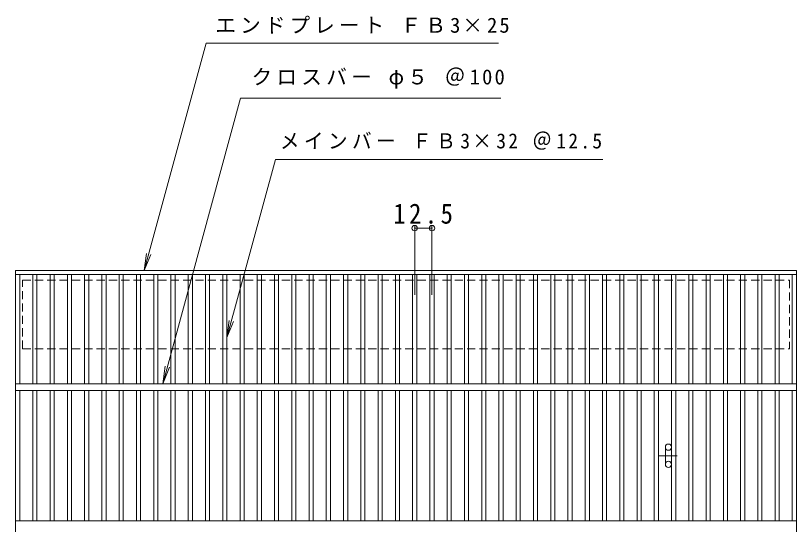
# Model space of a CAD drawing. Units: millimetres, scale not verified. Extents: x -677 to 915, y -682 to 580.
# Drawn here: x -675 to -106, y 209 to 580 of the extents above; entities that cross this region are included whole.
import ezdxf

# ---------------------------------------------------------------- set-up
doc = ezdxf.new("R2010")
doc.units = ezdxf.units.MM
doc.header["$LTSCALE"] = 5
doc.header["$PDMODE"] = 32
doc.header["$PDSIZE"] = 4
doc.linetypes.add('DASHED1', pattern=[1.8, 1.2, -0.6])
for name, color, linetype, lineweight in [('A-2_蓋', 3, 'Continuous', 9), ('A-3_受枠', 4, 'Continuous', 9), ('A-4_寸法', 7, 'Continuous', 9), ('A-5_仕様文', 7, 'Continuous', 9)]:
    doc.layers.add(name, color=color, linetype=linetype, lineweight=lineweight)
doc.styles.add('ＭＳ ゴシック', font='')
doc.styles.get('ＭＳ ゴシック').set_extended_font_data('MS Gothic')

msp = doc.modelspace()

# ---------------------------------------------------------------- linework, layer by layer
at = {"layer": 'A-2_蓋'}
for p, q in [((-675.405, 394.067), (-106.405, 394.067)), ((-675.405, -175.933), (-675.405, 394.067)), ((-106.405, 394.067), (-106.405, -175.933)), ((-675.405, 391.068), (-106.405, 391.068)), ((-672.405, 311.567), (-672.405, 391.068)), ((-662.825, 391.068), (-662.825, 311.567)), ((-659.825, 391.068), (-659.825, 311.567)), ((-650.245, 391.068), (-650.245, 311.567)), ((-647.245, 391.068), (-647.245, 311.567)), ((-637.665, 391.068), (-637.665, 311.567)), ((-634.665, 391.068), (-634.665, 311.567)), ((-625.085, 391.068), (-625.085, 311.567)), ((-622.085, 391.068), (-622.085, 311.567)), ((-612.505, 391.068), (-612.505, 311.567)), ((-609.506, 391.068), (-609.506, 311.567)), ((-599.926, 391.068), (-599.926, 311.567)), ((-596.926, 391.068), (-596.926, 311.567)), ((-587.345, 391.068), (-587.345, 311.567)), ((-584.345, 391.068), (-584.345, 311.567)), ((-574.765, 391.068), (-574.765, 311.567)), ((-571.765, 391.068), (-571.765, 311.567)), ((-562.185, 391.068), (-562.185, 311.567)), ((-559.185, 391.068), (-559.185, 311.567)), ((-549.605, 391.068), (-549.605, 311.567)), ((-546.605, 391.068), (-546.605, 311.567)), ((-537.025, 391.068), (-537.025, 311.567)), ((-534.025, 391.068), (-534.025, 311.567)), ((-524.445, 391.068), (-524.445, 311.567)), ((-521.445, 391.068), (-521.445, 311.567)), ((-511.865, 391.068), (-511.865, 311.567)), ((-508.865, 391.068), (-508.865, 311.567)), ((-499.286, 391.068), (-499.286, 311.567)), ((-496.285, 391.068), (-496.285, 311.567)), ((-486.705, 391.068), (-486.705, 311.567)), ((-483.705, 391.068), (-483.705, 311.567)), ((-474.125, 391.068), (-474.125, 311.567)), ((-471.125, 391.068), (-471.125, 311.567)), ((-461.545, 391.068), (-461.545, 311.567)), ((-458.545, 391.068), (-458.545, 311.567)), ((-448.965, 391.068), (-448.965, 311.567)), ((-445.965, 391.068), (-445.965, 311.567)), ((-436.385, 391.068), (-436.385, 311.567)), ((-433.385, 391.068), (-433.385, 311.567)), ((-423.805, 391.068), (-423.805, 311.567)), ((-420.805, 391.068), (-420.805, 311.567)), ((-411.225, 391.068), (-411.225, 311.567)), ((-408.225, 391.068), (-408.225, 311.567)), ((-398.645, 391.068), (-398.645, 311.567)), ((-395.645, 391.068), (-395.645, 311.567)), ((-386.065, 391.068), (-386.065, 311.567)), ((-383.065, 391.068), (-383.065, 311.567)), ((-373.485, 391.068), (-373.485, 311.567)), ((-370.485, 391.068), (-370.485, 311.567)), ((-360.905, 391.068), (-360.905, 311.567)), ((-357.905, 391.068), (-357.905, 311.567)), ((-348.325, 391.068), (-348.325, 311.567)), ((-345.325, 391.068), (-345.325, 311.567)), ((-335.745, 391.068), (-335.745, 311.567)), ((-332.745, 391.068), (-332.745, 311.567)), ((-323.165, 391.068), (-323.165, 311.567)), ((-320.165, 391.068), (-320.165, 311.567)), ((-310.585, 391.068), (-310.585, 311.567)), ((-307.585, 391.068), (-307.585, 311.567)), ((-298.005, 391.068), (-298.005, 311.567)), ((-295.005, 391.068), (-295.005, 311.567)), ((-285.425, 391.068), (-285.425, 311.567)), ((-282.425, 391.068), (-282.425, 311.567)), ((-272.845, 391.068), (-272.845, 311.567)), ((-269.845, 391.068), (-269.845, 311.567)), ((-260.265, 391.068), (-260.265, 311.567)), ((-257.265, 391.068), (-257.265, 311.567)), ((-247.686, 391.068), (-247.686, 311.567)), ((-244.685, 391.068), (-244.685, 311.567)), ((-235.106, 391.068), (-235.106, 311.567)), ((-232.105, 391.068), (-232.105, 311.567)), ((-222.526, 391.068), (-222.526, 311.567)), ((-219.526, 391.068), (-219.526, 311.567)), ((-209.946, 391.068), (-209.946, 311.567)), ((-206.946, 391.068), (-206.946, 311.567)), ((-197.366, 391.068), (-197.366, 311.567)), ((-194.366, 391.068), (-194.366, 311.567)), ((-184.786, 391.068), (-184.786, 311.567)), ((-181.786, 391.068), (-181.786, 311.567)), ((-172.206, 391.068), (-172.206, 311.567)), ((-169.206, 391.068), (-169.206, 311.567)), ((-159.626, 391.068), (-159.626, 311.567)), ((-156.626, 391.068), (-156.626, 311.567)), ((-147.046, 391.068), (-147.046, 311.567)), ((-144.046, 391.068), (-144.046, 311.567)), ((-134.466, 391.068), (-134.466, 311.567)), ((-131.466, 391.068), (-131.466, 311.567)), ((-121.886, 391.068), (-121.886, 311.567)), ((-118.886, 391.068), (-118.886, 311.567)), ((-109.405, 391.068), (-109.405, 311.567)), ((-675.405, 311.567), (-106.405, 311.567)), ((-675.405, 306.568), (-106.405, 306.568)), ((-672.405, 211.568), (-672.405, 306.568)), ((-662.825, 306.568), (-662.825, 211.568)), ((-659.825, 306.568), (-659.825, 211.568)), ((-650.245, 306.568), (-650.245, 211.568)), ((-647.245, 306.568), (-647.245, 211.568)), ((-637.665, 306.568), (-637.665, 211.568)), ((-634.665, 306.568), (-634.665, 211.568)), ((-625.085, 306.568), (-625.085, 211.568)), ((-622.085, 306.568), (-622.085, 211.568)), ((-612.505, 306.568), (-612.505, 211.568)), ((-609.506, 306.568), (-609.506, 211.568)), ((-599.926, 306.568), (-599.926, 211.568)), ((-596.926, 306.568), (-596.926, 211.568)), ((-587.345, 306.568), (-587.345, 211.568)), ((-584.345, 306.568), (-584.345, 211.568)), ((-574.765, 306.568), (-574.765, 211.568)), ((-571.765, 306.568), (-571.765, 211.568)), ((-562.185, 306.568), (-562.185, 211.568)), ((-559.185, 306.568), (-559.185, 211.568)), ((-549.605, 306.568), (-549.605, 211.568)), ((-546.605, 306.568), (-546.605, 211.568)), ((-537.025, 306.568), (-537.025, 211.568)), ((-534.025, 306.568), (-534.025, 211.568)), ((-524.445, 306.568), (-524.445, 211.568)), ((-521.445, 306.568), (-521.445, 211.568)), ((-511.865, 306.568), (-511.865, 211.568)), ((-508.865, 306.568), (-508.865, 211.568)), ((-499.286, 306.568), (-499.286, 211.568)), ((-496.285, 306.568), (-496.285, 211.568)), ((-486.705, 306.568), (-486.705, 211.568)), ((-483.705, 306.568), (-483.705, 211.568)), ((-474.125, 306.568), (-474.125, 211.568)), ((-471.125, 306.568), (-471.125, 211.568)), ((-461.545, 306.568), (-461.545, 211.568)), ((-458.545, 306.568), (-458.545, 211.568)), ((-448.965, 306.568), (-448.965, 211.568)), ((-445.965, 306.568), (-445.965, 211.568)), ((-436.385, 306.568), (-436.385, 211.568)), ((-433.385, 306.568), (-433.385, 211.568)), ((-423.805, 306.568), (-423.805, 211.568)), ((-420.805, 306.568), (-420.805, 211.568)), ((-411.225, 306.568), (-411.225, 211.568)), ((-408.225, 306.568), (-408.225, 211.568)), ((-398.645, 306.568), (-398.645, 211.568)), ((-395.645, 306.568), (-395.645, 211.568)), ((-386.065, 306.568), (-386.065, 211.568)), ((-383.065, 306.568), (-383.065, 211.568)), ((-373.485, 306.568), (-373.485, 211.568)), ((-370.485, 306.568), (-370.485, 211.568)), ((-360.905, 306.568), (-360.905, 211.568)), ((-357.905, 306.568), (-357.905, 211.568)), ((-348.325, 306.568), (-348.325, 211.568)), ((-345.325, 306.568), (-345.325, 211.568)), ((-335.745, 306.568), (-335.745, 211.568)), ((-332.745, 306.568), (-332.745, 211.568)), ((-323.165, 306.568), (-323.165, 211.568)), ((-320.165, 306.568), (-320.165, 211.568)), ((-310.585, 306.568), (-310.585, 211.568)), ((-307.585, 306.568), (-307.585, 211.568)), ((-298.005, 306.568), (-298.005, 211.568)), ((-295.005, 306.568), (-295.005, 211.568)), ((-285.425, 306.568), (-285.425, 211.568)), ((-282.425, 306.568), (-282.425, 211.568)), ((-272.845, 306.568), (-272.845, 211.568)), ((-269.845, 306.568), (-269.845, 211.568)), ((-260.265, 306.568), (-260.265, 211.568)), ((-257.265, 306.568), (-257.265, 211.568)), ((-247.686, 306.568), (-247.686, 211.568)), ((-244.685, 306.568), (-244.685, 211.568)), ((-235.106, 306.568), (-235.106, 211.568)), ((-232.105, 306.568), (-232.105, 211.568)), ((-222.526, 306.568), (-222.526, 211.568)), ((-219.526, 306.568), (-219.526, 211.568)), ((-209.946, 306.568), (-209.946, 211.568)), ((-206.946, 306.568), (-206.946, 211.568)), ((-197.366, 306.568), (-197.366, 211.568)), ((-194.366, 306.568), (-194.366, 211.568)), ((-184.786, 306.568), (-184.786, 211.568)), ((-181.786, 306.568), (-181.786, 211.568)), ((-172.206, 306.568), (-172.206, 211.568)), ((-169.206, 306.568), (-169.206, 211.568)), ((-159.626, 306.568), (-159.626, 211.568)), ((-156.626, 306.568), (-156.626, 211.568)), ((-147.046, 306.568), (-147.046, 211.568)), ((-144.046, 306.568), (-144.046, 211.568)), ((-134.466, 306.568), (-134.466, 211.568)), ((-131.466, 306.568), (-131.466, 211.568)), ((-121.886, 306.568), (-121.886, 211.568)), ((-118.886, 306.568), (-118.886, 211.568)), ((-109.405, 306.568), (-109.405, 211.568)), ((-675.405, 211.568), (-106.405, 211.568))]:
    msp.add_line(p, q, dxfattribs=at)
at = {"layer": 'A-3_受枠', "linetype": 'DASHED1'}
msp.add_line((-670.405, 337.067), (-111.405, 337.067), dxfattribs=at)
at = {"layer": 'A-3_受枠'}
for p, q in [((-201.885, 252.808), (-201.885, 265.328)), ((-206.613, 259.068), (-193.345, 259.068))]:
    msp.add_line(p, q, dxfattribs=at)
at = {"layer": 'A-3_受枠', "linetype": 'DASHED1'}
msp.add_lwpolyline([(-670.405, 337.067), (-670.405, 387.067), (-111.405, 387.067), (-111.405, 337.067)], dxfattribs=at)
at = {"layer": 'A-3_受枠'}
for centre in [(-199.626, 265.328), (-199.626, 252.808)]:
    msp.add_circle(centre, 2.26, dxfattribs=at)
at = {"layer": 'A-4_寸法'}
for p, q in [((-536.515, 559.632), (-323.59, 559.632)), ((-511.594, 519.632), (-321.873, 519.632)), ((-486.079, 474.958), (-247.414, 474.958)), ((-384.565, 376.326), (-384.565, 426.427)), ((-384.565, 424.927), (-371.985, 424.927)), ((-371.985, 376.326), (-371.985, 426.427)), ((-581.653, 394.067), (-579.968, 406.453)), ((-581.653, 394.067), (-576.82, 405.595)), ((-521.445, 345.238), (-519.759, 357.624)), ((-521.445, 345.238), (-516.611, 356.765)), ((-568.182, 311.567), (-566.497, 324.453)), ((-568.182, 311.567), (-563.348, 323.595))]:
    msp.add_line(p, q, dxfattribs=at)
for p in [(-384.565, 424.927), (-371.985, 424.927)]:
    msp.add_point(p, dxfattribs=at)
at = {"layer": 'A-5_仕様文'}
for p, q in [((-536.515, 559.632), (-581.653, 394.067)), ((-511.594, 519.632), (-568.182, 311.567)), ((-486.079, 474.958), (-521.445, 345.238))]:
    msp.add_line(p, q, dxfattribs=at)

# ---------------------------------------------------------------- texts
at = {"layer": 'A-4_寸法', "char_height": 11, "attachment_point": 7, "style": 'ＭＳ ゴシック'}
for s, insert in [('\\T1.2;エンドプレート\\~ＦＢ3×25', (-529.809, 566.632)), ('\\T1.21;クロスバー\\~φ５\\~＠100', (-503.463, 526.631)), ('\\T1.23;\\W0.95;メインバー\\~ＦＢ3×32\\~＠12.5', (-482.811, 481.958))]:
    msp.add_mtext(s, dxfattribs=dict(at, insert=insert))
at = {"layer": 'A-4_寸法', "color": 2, "insert": (-400.15, 427.927), "char_height": 14.66, "attachment_point": 7, "style": 'ＭＳ ゴシック'}
msp.add_mtext('\\T1.28;\\W0.9;12.5', dxfattribs=at)

doc.saveas('drawing.dxf')
